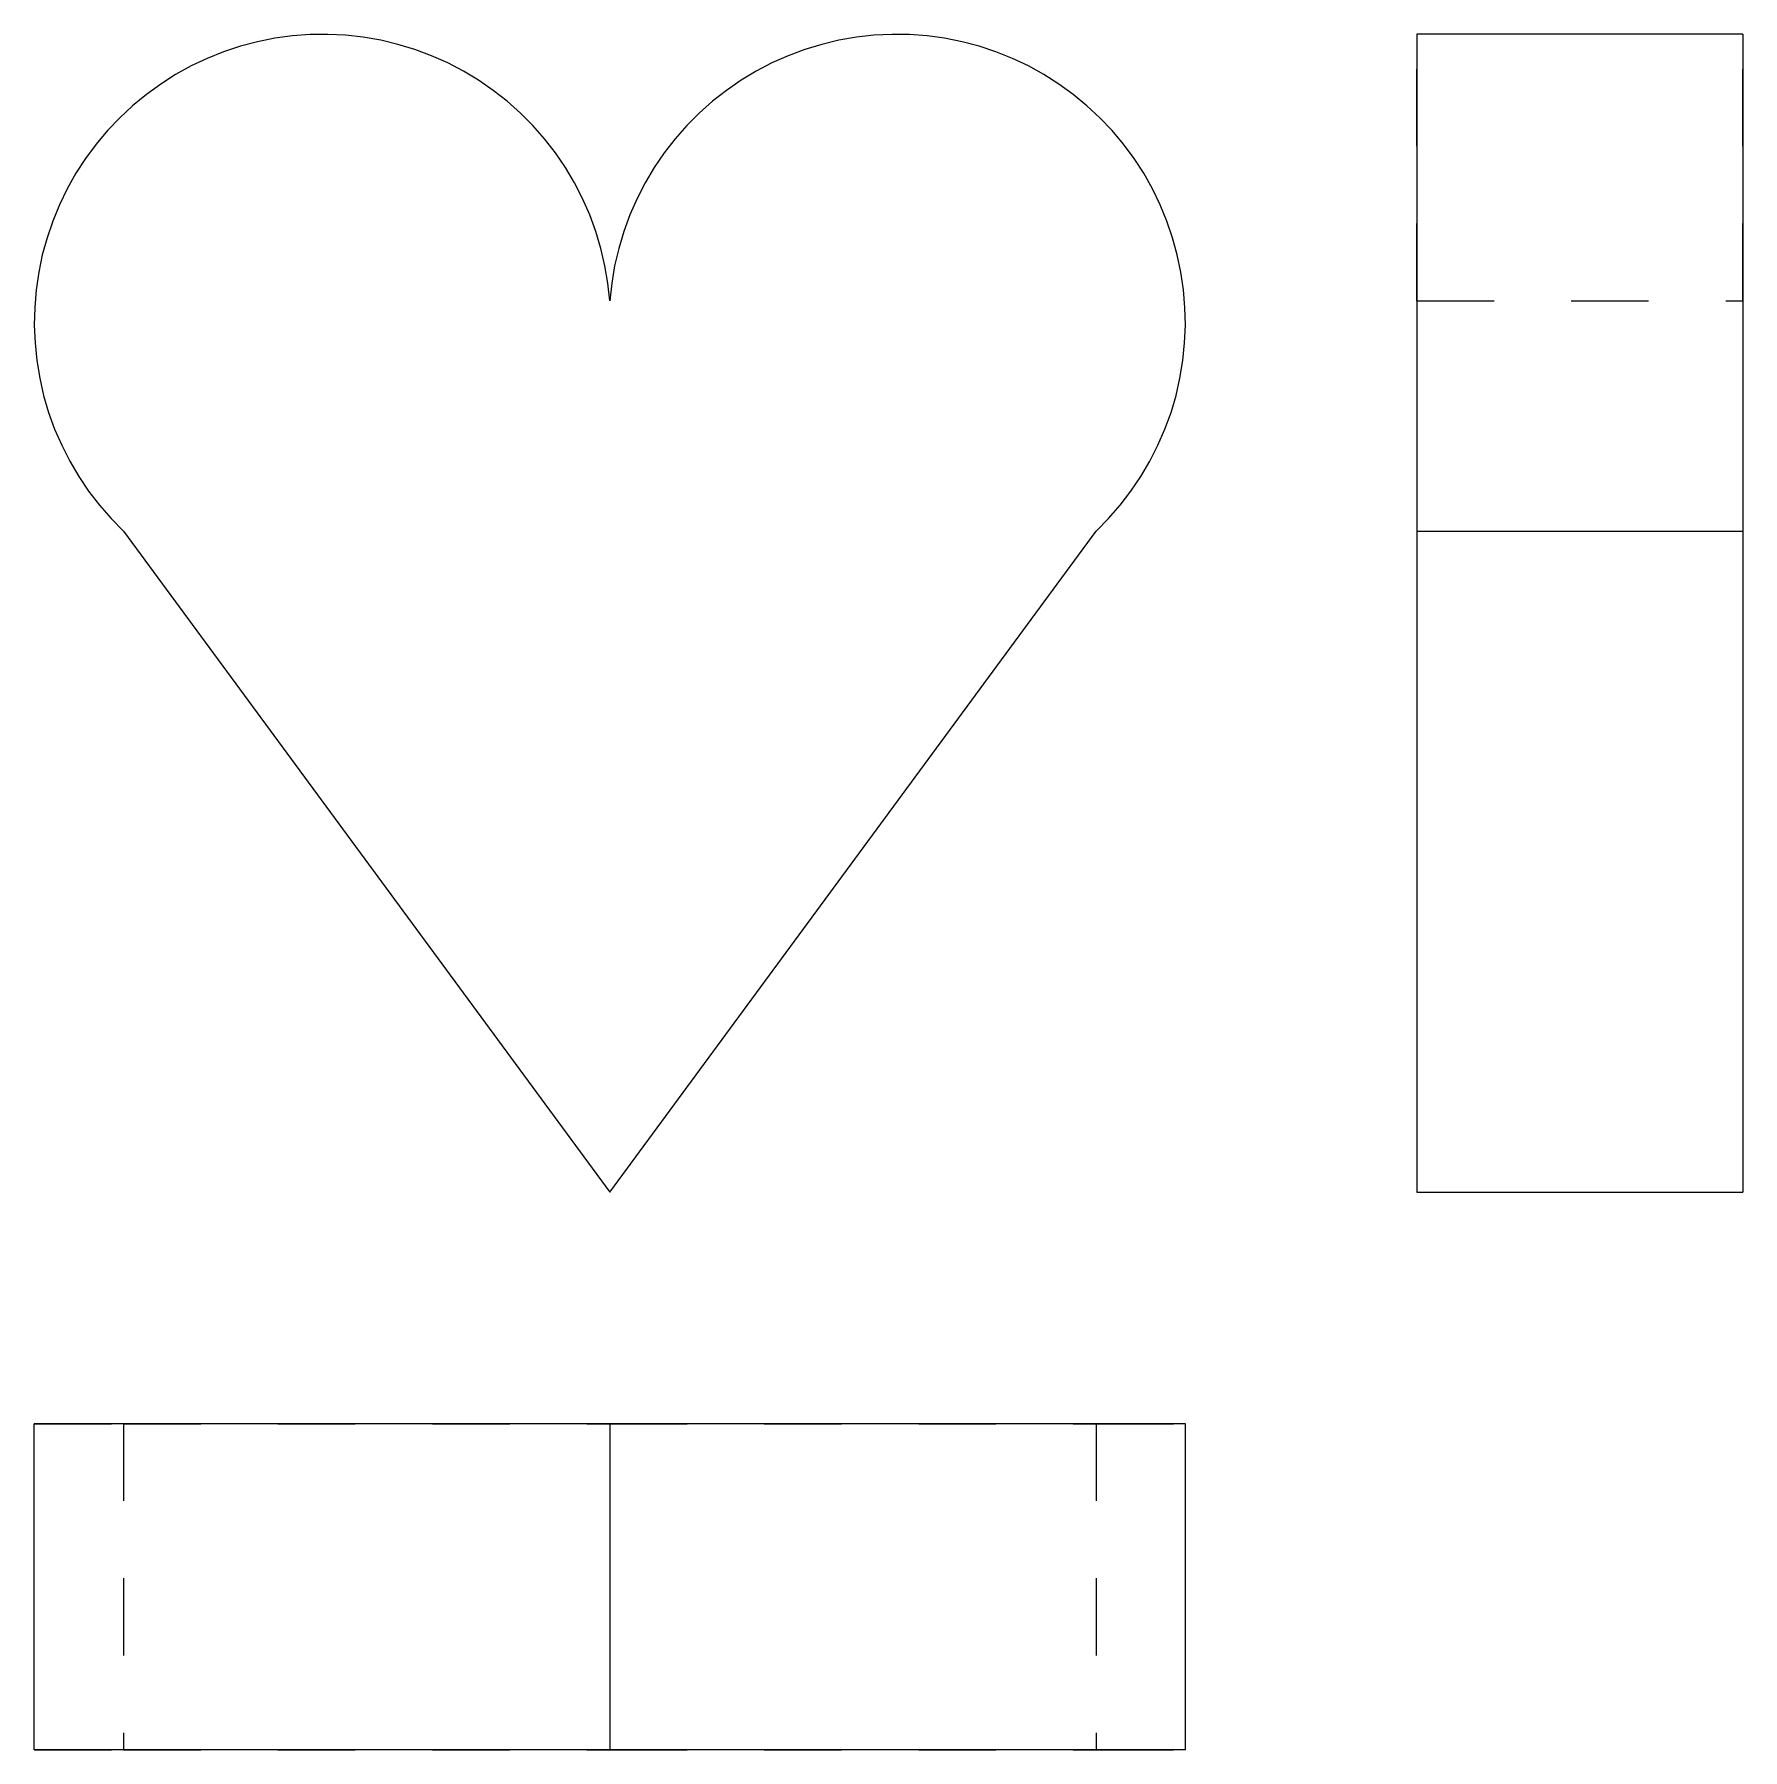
# Model space of a CAD drawing. Extents: x 0 to 2.21, y 0 to 2.22.
import ezdxf

# ---------------------------------------------------------------- set-up
doc = ezdxf.new("R2010")
doc.units = 0
doc.linetypes.add('HIDDEN', pattern=[0.074946, 0.049989, -0.024957])
for name, color, linetype in [('FRONT', 7, 'CONTINUOUS'), ('LEFT', 7, 'CONTINUOUS'), ('LEFT_HID', 7, 'HIDDEN'), ('TOP', 7, 'CONTINUOUS'), ('TOP_HID', 7, 'HIDDEN')]:
    doc.layers.add(name, color=color, linetype=linetype)

msp = doc.modelspace()

# ---------------------------------------------------------------- linework, layer by layer
at = {"layer": 'FRONT'}
for p, q in [((0.26698, 2.205251), (0.245191, 2.198049)), ((0.28917, 2.211101), (0.26698, 2.205251)), ((0.311677, 2.215576), (0.28917, 2.211101)), ((0.334417, 2.218658), (0.311677, 2.215576)), ((0.357304, 2.220337), (0.334417, 2.218658)), ((0.380251, 2.220606), (0.357304, 2.220337)), ((0.40317, 2.219465), (0.380251, 2.220606)), ((0.425976, 2.216916), (0.40317, 2.219465)), ((0.448583, 2.212971), (0.425976, 2.216916)), ((0.470904, 2.207643), (0.448583, 2.212971)), ((0.492856, 2.200954), (0.470904, 2.207643)), ((0.514354, 2.192928), (0.492856, 2.200954)), ((0.997652, 2.200954), (0.976153, 2.192928)), ((1.019603, 2.207643), (0.997652, 2.200954)), ((1.041925, 2.212971), (1.019603, 2.207643)), ((1.064531, 2.216916), (1.041925, 2.212971)), ((1.087337, 2.219465), (1.064531, 2.216916)), ((1.110257, 2.220606), (1.087337, 2.219465)), ((1.133203, 2.220337), (1.110257, 2.220606)), ((1.15609, 2.218658), (1.133203, 2.220337)), ((1.17883, 2.215576), (1.15609, 2.218658)), ((1.201338, 2.211101), (1.17883, 2.215576)), ((1.223528, 2.205251), (1.201338, 2.211101)), ((1.245316, 2.198049), (1.223528, 2.205251)), ((0.203146, 2.179699), (0.183049, 2.168621)), ((0.223887, 2.189521), (0.203146, 2.179699)), ((0.245191, 2.198049), (0.223887, 2.189521)), ((0.535319, 2.183596), (0.514354, 2.192928)), ((0.555671, 2.172993), (0.535319, 2.183596)), ((0.955188, 2.183596), (0.934837, 2.172993)), ((0.976153, 2.192928), (0.955188, 2.183596)), ((1.266621, 2.189521), (1.245316, 2.198049)), ((1.287361, 2.179699), (1.266621, 2.189521)), ((1.307458, 2.168621), (1.287361, 2.179699)), ((0.163671, 2.156329), (0.145085, 2.142869)), ((0.183049, 2.168621), (0.163671, 2.156329)), ((0.575332, 2.161158), (0.555671, 2.172993)), ((0.594229, 2.148138), (0.575332, 2.161158)), ((0.915175, 2.161158), (0.896279, 2.148138)), ((0.934837, 2.172993), (0.915175, 2.161158)), ((1.326837, 2.156329), (1.307458, 2.168621)), ((1.345423, 2.142869), (1.326837, 2.156329)), ((0.145085, 2.142869), (0.127361, 2.128292)), ((0.61229, 2.133981), (0.594229, 2.148138)), ((0.629446, 2.11874), (0.61229, 2.133981)), ((0.878218, 2.133981), (0.861061, 2.11874)), ((0.896279, 2.148138), (0.878218, 2.133981)), ((1.363146, 2.128292), (1.345423, 2.142869)), ((0.110567, 2.112654), (0.094766, 2.096012)), ((0.127361, 2.128292), (0.110567, 2.112654)), ((0.645633, 2.102474), (0.629446, 2.11874)), ((0.861061, 2.11874), (0.844874, 2.102474)), ((1.379941, 2.112654), (1.363146, 2.128292)), ((1.395742, 2.096012), (1.379941, 2.112654)), ((0.094766, 2.096012), (0.080017, 2.078431)), ((0.66079, 2.085244), (0.645633, 2.102474)), ((0.844874, 2.102474), (0.829718, 2.085244)), ((1.41049, 2.078431), (1.395742, 2.096012)), ((0.080017, 2.078431), (0.066377, 2.059976)), ((0.674859, 2.067114), (0.66079, 2.085244)), ((0.687787, 2.048154), (0.674859, 2.067114)), ((0.815649, 2.067114), (0.80272, 2.048154)), ((0.829718, 2.085244), (0.815649, 2.067114)), ((1.42413, 2.059976), (1.41049, 2.078431)), ((0.066377, 2.059976), (0.053898, 2.040718)), ((0.699525, 2.028435), (0.687787, 2.048154)), ((0.80272, 2.048154), (0.790982, 2.028435)), ((1.43661, 2.040718), (1.42413, 2.059976)), ((0.053898, 2.040718), (0.042625, 2.02073)), ((0.710029, 2.008032), (0.699525, 2.028435)), ((0.790982, 2.028435), (0.780478, 2.008032)), ((1.447882, 2.02073), (1.43661, 2.040718)), ((0.032603, 2.000086), (0.023868, 1.978865)), ((0.042625, 2.02073), (0.032603, 2.000086)), ((0.719259, 1.987022), (0.710029, 2.008032)), ((0.780478, 2.008032), (0.771248, 1.987022)), ((1.457905, 2.000086), (1.447882, 2.02073)), ((1.466639, 1.978865), (1.457905, 2.000086)), ((0.023868, 1.978865), (0.016454, 1.957147)), ((0.72718, 1.965485), (0.719259, 1.987022)), ((0.771248, 1.987022), (0.763327, 1.965485)), ((1.474053, 1.957147), (1.466639, 1.978865)), ((0.016454, 1.957147), (0.01039, 1.935015)), ((0.733763, 1.943501), (0.72718, 1.965485)), ((0.763327, 1.965485), (0.756745, 1.943501)), ((1.480118, 1.935015), (1.474053, 1.957147)), ((0.01039, 1.935015), (0.005697, 1.912552)), ((0.738981, 1.921154), (0.733763, 1.943501)), ((0.756745, 1.943501), (0.751526, 1.921154)), ((1.484811, 1.912552), (1.480118, 1.935015)), ((0.005697, 1.912552), (0.002393, 1.889843)), ((0.742816, 1.898529), (0.738981, 1.921154)), ((0.751526, 1.921154), (0.747691, 1.898529)), ((1.488114, 1.889843), (1.484811, 1.912552)), ((0.002393, 1.889843), (0.000492, 1.866974)), ((0.745254, 1.87571), (0.742816, 1.898529)), ((0.747691, 1.898529), (0.745254, 1.87571)), ((1.490015, 1.866974), (1.488114, 1.889843)), ((0.000492, 1.866974), (0, 1.844031)), ((1.490507, 1.844031), (1.490015, 1.866974)), ((0, 1.844031), (0.000919, 1.821101)), ((1.489588, 1.821101), (1.490507, 1.844031)), ((0.000919, 1.821101), (0.003246, 1.798271)), ((1.487262, 1.798271), (1.489588, 1.821101)), ((0.003246, 1.798271), (0.006972, 1.775628)), ((1.483536, 1.775628), (1.487262, 1.798271)), ((0.006972, 1.775628), (0.012082, 1.753256)), ((1.478425, 1.753256), (1.483536, 1.775628)), ((0.012082, 1.753256), (0.018558, 1.731241)), ((1.47195, 1.731241), (1.478425, 1.753256)), ((0.018558, 1.731241), (0.026375, 1.709665)), ((1.464133, 1.709665), (1.47195, 1.731241)), ((0.026375, 1.709665), (0.035503, 1.68861)), ((0.035503, 1.68861), (0.045908, 1.668157)), ((1.444599, 1.668157), (1.455005, 1.68861)), ((1.455005, 1.68861), (1.464133, 1.709665)), ((0.045908, 1.668157), (0.057551, 1.648381)), ((1.432957, 1.648381), (1.444599, 1.668157)), ((0.057551, 1.648381), (0.070387, 1.629359)), ((1.420121, 1.629359), (1.432957, 1.648381)), ((0.070387, 1.629359), (0.084368, 1.611162)), ((1.40614, 1.611162), (1.420121, 1.629359)), ((0.084368, 1.611162), (0.099441, 1.593858)), ((1.391066, 1.593858), (1.40614, 1.611162)), ((0.099441, 1.593858), (0.115549, 1.577514)), ((0.115549, 1.577514), (0.745254, 0.721741)), ((0.745254, 0.721741), (1.374958, 1.577514)), ((1.374958, 1.577514), (1.391066, 1.593858))]:
    msp.add_line(p, q, dxfattribs=at)
at = {"layer": 'LEFT'}
for p, q in [((1.790294, 2.220674), (1.790294, 1.577514)), ((2.212249, 2.220674), (1.790294, 2.220674)), ((2.212249, 2.220674), (1.790294, 2.220674)), ((2.212249, 2.220674), (2.212249, 1.577514)), ((1.790294, 1.577514), (2.212249, 1.577514)), ((1.790294, 1.577514), (1.790294, 0.721741)), ((2.212249, 1.577514), (2.212249, 0.721741)), ((1.790294, 0.721741), (2.212249, 0.721741))]:
    msp.add_line(p, q, dxfattribs=at)
at = {"layer": 'LEFT_HID', "linetype": 'HIDDEN'}
for p, q in [((1.790294, 2.220674), (1.790294, 1.87571)), ((1.790294, 1.87571), (1.790294, 2.220674)), ((2.212249, 2.220674), (2.212249, 1.87571)), ((2.212249, 1.87571), (2.212249, 2.220674)), ((1.790294, 1.87571), (2.212249, 1.87571))]:
    msp.add_line(p, q, dxfattribs=at)
at = {"layer": 'TOP'}
for p, q in [((0.74527, 0.421955), (0, 0.421955)), ((0, 0), (0, 0.421955)), ((1.49054, 0.421955), (0.74527, 0.421955)), ((0.74527, 0.421955), (0.74527, 0)), ((1.49054, 0), (1.49054, 0.421955)), ((0.74527, 0), (0, 0)), ((1.49054, 0), (0.74527, 0))]:
    msp.add_line(p, q, dxfattribs=at)
at = {"layer": 'TOP_HID', "linetype": 'HIDDEN'}
for p, q in [((0, 0.421955), (0.115566, 0.421955)), ((0.115566, 0.421955), (0.115566, 0)), ((0.115566, 0.421955), (0.74527, 0.421955)), ((0.74527, 0.421955), (1.374974, 0.421955)), ((1.374974, 0.421955), (1.374974, 0)), ((1.374974, 0.421955), (1.49054, 0.421955)), ((0, 0), (0.115566, 0)), ((0.115566, 0), (0.74527, 0)), ((0.74527, 0), (1.374974, 0)), ((1.374974, 0), (1.49054, 0))]:
    msp.add_line(p, q, dxfattribs=at)

doc.saveas('drawing.dxf')
